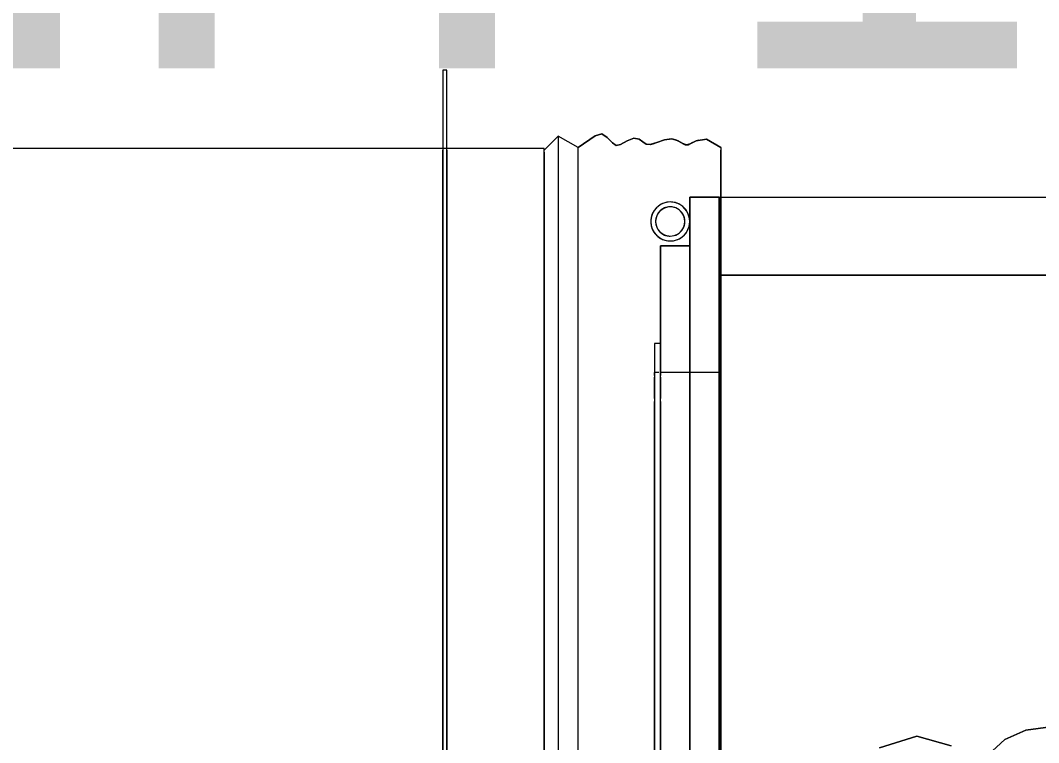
# Model space of a CAD drawing. Header units: millimetres. Extents: x -22227 to 20164, y 15335 to 61747.
# Drawn here: x 2485 to 3007, y 55112 to 55483 of the extents above; entities that cross this region are included whole.
import ezdxf

# ---------------------------------------------------------------- set-up
doc = ezdxf.new("R2010")
doc.units = ezdxf.units.MM
doc.layers.add('A-AREA-IDEN', color=7, linetype='Continuous', lineweight=9)
doc.layers.add('M-EQPM', color=7, linetype='Continuous', lineweight=5)
doc.layers.add('A-GLAZ', color=7, linetype='Continuous', lineweight=9, true_color=0x00007f)
doc.styles.add('Arial_3', font='arial.ttf', dxfattribs={"height": 221})

# ---------------------------------------------------------------- blocks, each defined once
blk = doc.blocks.new('Passbox - KT 500x500x400-1231699-MẶT BẰNG BỐ TRÍ THIẾT BỊ')
at = {"layer": 'A-GLAZ', "color": 9, "true_color": 0xaaaad4}
for p, q in [((-282.63, 230), (300, 230)), ((-135, 233), (190, 233)), ((250, 233), (190, 233)), ((250, 233), (247.96, 233)), ((250, 230), (250, 233)), ((300, 215), (300, 230)), ((-325, 215), (325, 215)), ((325, 200), (325, 215)), ((325, 200), (-325, 200)), ((-325, 200), (325, 200)), ((325, 200), (325, 25)), ((48.67, 98.51), (42.65, 117.79)), ((43.61, 80.91), (48.67, 98.51)), ((46.88, 53.52), (39, 62)), ((51.75, 42.69), (46.88, 53.52)), ((53.38, 30.08), (51.75, 42.69))]:
    blk.add_line(p, q, dxfattribs=at)
at = {"layer": 'A-GLAZ', "color": 254, "true_color": 0xe0e0ef}
for p, q in [((190, 233), (-135, 233)), ((-135, 233), (190, 233)), ((-135, 230), (190, 230)), ((190, 230), (-135, 230)), ((201.65, 233), (190, 233)), ((190, 233), (212.5, 233)), ((220.15, 230), (190, 230)), ((190, 230), (212.5, 230)), ((212.5, 233), (201.65, 233)), ((220.15, 233), (212.5, 233)), ((212.5, 233), (220.15, 233)), ((212.5, 230), (220.15, 230)), ((228.97, 233), (221.82, 233)), ((221.82, 233), (232.68, 233)), ((228.97, 230), (221.82, 230)), ((221.82, 230), (232.68, 230)), ((232.68, 233), (228.97, 233)), ((232.68, 230), (228.97, 230)), ((232.43, 233), (229.23, 233)), ((235, 233), (233.47, 233)), ((233.47, 233), (235, 233)), ((235, 230), (233.47, 230)), ((233.47, 230), (235, 230)), ((247.96, 230), (235, 230)), ((235.32, 230), (247.96, 230)), ((-135, 215), (190, 215)), ((190, 215), (-135, 215)), ((201.65, 215), (190, 215)), ((190, 215), (235, 215)), ((212.5, 215), (201.65, 215)), ((221.82, 215), (212.5, 215)), ((228.97, 215), (221.82, 215)), ((233.47, 215), (228.97, 215)), ((235, 215), (233.47, 215)), ((235, 215), (300, 215)), ((300, 215), (235, 215)), ((285, 200), (-285, 200)), ((190, 200), (-135, 200)), ((-135, 200), (190, 200)), ((190, 200), (201.65, 200)), ((235, 200), (190, 200)), ((201.65, 200), (212.5, 200)), ((212.5, 200), (235, 200)), ((285, 200), (235, 200)), ((285, 200), (325, 200)), ((285, 200), (325, 200))]:
    blk.add_line(p, q, dxfattribs=at)
at = {"layer": 'A-GLAZ', "color": 254, "true_color": 0xcccce5}
for p, q in [((-135, 233), (190, 233)), ((190, 233), (-135, 233)), ((190, 230), (-135, 230)), ((201.65, 233), (190, 233)), ((190, 233), (220.15, 233)), ((190, 230), (250, 230)), ((220.15, 233), (201.65, 233)), ((232.68, 233), (221.82, 233)), ((221.82, 233), (228.97, 233)), ((228.97, 233), (232.68, 233)), ((235, 233), (233.47, 233)), ((233.47, 233), (235, 233)), ((235, 230.81), (235, 233)), ((235, 200), (235, 230)), ((247.96, 233), (235.32, 233)), ((247.96, 230), (250, 230)), ((300, 230), (247.96, 230)), ((300, 230), (300, 215)), ((300, 215), (-282.63, 215)), ((325, 215), (300, 215)), ((325, 215), (325, 200)), ((285, 200), (285, 25)), ((285, 25), (285, 200)), ((325, 200), (325, 25)), ((42.65, 117.79), (48.67, 98.51)), ((48.67, 98.51), (43.61, 80.91)), ((39, 62), (46.88, 53.52)), ((46.88, 53.52), (51.75, 42.69)), ((51.75, 42.69), (53.38, 30.08))]:
    blk.add_line(p, q, dxfattribs=at)
at = {"layer": 'A-GLAZ', "color": 7, "true_color": 0xececf5}
for p, q in [((190, 233), (-135, 233)), ((190, 230), (-135, 230)), ((-135, 230), (190, 230)), ((205.53, 233), (190, 233)), ((200.61, 230), (190, 230)), ((190, 230), (200.61, 230)), ((211.57, 230), (201.65, 230)), ((201.65, 230), (211.57, 230)), ((220, 233), (205.53, 233)), ((220.15, 230), (212.5, 230)), ((212.5, 230), (220.15, 230)), ((228.42, 230), (221.82, 230)), ((221.82, 230), (228.42, 230)), ((229.23, 233), (221.97, 233)), ((232.68, 230), (228.97, 230)), ((228.97, 230), (232.68, 230)), ((235, 230), (233.47, 230)), ((233.47, 230), (235, 230)), ((190, 215), (-135, 215)), ((-135, 215), (190, 215)), ((201.65, 215), (190, 215)), ((190, 215), (201.65, 215)), ((228.97, 215), (201.65, 215)), ((201.65, 215), (228.97, 215)), ((233.47, 215), (228.97, 215)), ((228.97, 215), (233.47, 215)), ((-135, 200), (190, 200)), ((190, 200), (-135, 200)), ((190, 200), (235, 200)), ((221.82, 200), (190, 200)), ((233.47, 200), (221.82, 200)), ((235, 200), (233.47, 200)), ((235, 200), (285, 200)), ((235, 200), (285, 200))]:
    blk.add_line(p, q, dxfattribs=at)
at = {"layer": 'A-GLAZ', "color": 7, "true_color": 0xf7f7fb}
for p, q in [((-135, 230), (190, 230)), ((200.59, 230), (-135, 230)), ((190, 230), (200.65, 230)), ((211.51, 230), (201.65, 230)), ((201.71, 230), (211.7, 230)), ((220, 230), (212.5, 230)), ((212.7, 230), (220, 230)), ((228.32, 230), (221.82, 230)), ((221.97, 230), (228.6, 230)), ((-178.47, 215), (233.47, 215)), ((233.47, 215), (-178.47, 215)), ((-178.47, 200), (233.47, 200)), ((-178.47, 200), (233.47, 200))]:
    blk.add_line(p, q, dxfattribs=at)
at = {"layer": 'A-GLAZ', "color": 7, "true_color": 0xf3f3f9}
for p, q in [((232.43, 230), (228.97, 230)), ((229.23, 230), (232.43, 230)), ((235, 215), (233.47, 215)), ((233.47, 215), (235, 215)), ((233.47, 200), (-178.47, 200))]:
    blk.add_line(p, q, dxfattribs=at)
at = {"layer": 'A-GLAZ', "color": 9, "true_color": 0xaaaad4}
for radius, start, end in [(10, 0, 180), (10, 0, 150), (10, 0, 150), (10, 0, 150), (7.5, 0, 180), (10, 165, 180), (10, 165, 180), (10, 165, 180), (10, 180, 360), (10, 180, 330), (10, 180, 330), (10, 180, 330), (7.5, 180, 360), (10, 345, 360), (10, 345, 360), (10, 345, 360)]:
    blk.add_arc((312.5, 225), radius, start, end, dxfattribs=at)
at = {"layer": 'A-GLAZ', "color": 254, "true_color": 0xcccce5}
for radius, start, end in [(10, 150, 165), (10, 150, 165), (7.5, 90, 120), (7.5, 90, 120), (7.5, 165, 180), (7.5, 165, 180), (7.5, 180, 210), (7.5, 180, 210), (7.5, 0, 15), (7.5, 0, 15), (7.5, 345, 360), (7.5, 345, 360), (7.5, 225, 315), (7.5, 225, 315), (10, 330, 345), (10, 330, 345)]:
    blk.add_arc((312.5, 225), radius, start, end, dxfattribs=at)
at = {"layer": 'A-GLAZ', "color": 254, "true_color": 0xe0e0ef}
for radius, start, end in [(10, 150, 165), (7.5, 135, 165), (7.5, 135, 150), (7.5, 90, 120), (7.5, 60, 90), (7.5, 75, 90), (7.5, 15, 75), (7.5, 45, 60), (7.5, 30, 45), (7.5, 165, 180), (7.5, 180, 210), (7.5, 150, 165), (7.5, 15, 30), (7.5, 0, 15), (7.5, 345, 360), (7.5, 210, 225), (7.5, 210, 225), (7.5, 225, 255), (7.5, 255, 315), (7.5, 315, 345), (7.5, 315, 330), (7.5, 330, 345), (10, 330, 345)]:
    blk.add_arc((312.5, 225), radius, start, end, dxfattribs=at)
at = {"layer": 'A-GLAZ', "color": 7, "true_color": 0xf3f3f9}
for start, end in [(135, 165), (75, 90), (60, 75), (45, 60), (30, 45), (15, 30), (210, 225), (315, 345)]:
    blk.add_arc((312.5, 225), 7.5, start, end, dxfattribs=at)
at = {"layer": 'A-GLAZ', "color": 7, "true_color": 0xececf5}
blk.add_arc((312.5, 225), 7.5, 120, 135, dxfattribs=at)
blk.add_arc((312.5, 225), 7.5, 120, 135, dxfattribs=at)
at = {"layer": 'A-GLAZ', "color": 7, "true_color": 0xfafafc}
blk.add_arc((312.5, 225), 7.5, 120, 135, dxfattribs=at)
blk = doc.blocks.new('AK-SGS-M3-A_rvt-1-MẶT BẰNG BỐ TRÍ THIẾT BỊ')
at = {"layer": 'A-GLAZ', "color": 9, "lineweight": 9, "true_color": 0xaaaad4, "rotation": 89.99999999999993}
blk.add_blockref('Passbox - KT 500x500x400-1231699-MẶT BẰNG BỐ TRÍ THIẾT BỊ', (3042.8, 55066.94), dxfattribs=at)
blk = doc.blocks.new('03_DSC_Fan _axial_ - 760-1827556-MẶT BẰNG BỐ TRÍ THIẾT BỊ')
at = {"layer": 'M-EQPM', "color": 34, "true_color": 0x994c00}
for p, q in [((650, 340), (648, 340)), ((648, 340), (648, -340)), ((648, 340), (648, -340)), ((650, -340), (650, 340)), ((650, -340), (650, 340)), ((707.21, 306.21), (700, 299)), ((717.36, 300.41), (707.21, 306.21)), ((707.21, 306.21), (707.21, -306.21)), ((707.21, 306.21), (707.21, -306.21)), ((700, 300), (0, 300)), ((648, -299), (648, 299)), ((648, -299), (648, 299)), ((650, 299), (650, -299)), ((650, 299), (650, -299)), ((700, -300), (700, 300)), ((700, -300), (700, 300)), ((700, -299), (700, 299)), ((700, -299), (700, 299)), ((700, 298), (700, -298)), ((700, 298), (700, -298)), ((717.36, -300.41), (717.36, 300.41)), ((717.36, -300.41), (717.36, 300.41)), ((790.59, 300.41), (790.59, -300.41)), ((790.59, 300.41), (790.59, -300.41)), ((790.59, -299), (790.59, 299)), ((790.59, -299), (790.59, 299))]:
    blk.add_line(p, q, dxfattribs=at)
at = {"layer": 'M-EQPM', "color": 34, "true_color": 0x994c00, "flags": 128}
for points in [[(717.36, 300.41), (726.06, 306.39), (729.55, 307.49), (732.28, 305.52), (734.99, 302.87), (736.85, 301.54), (739.04, 301.93), (742.45, 303.79), (745.97, 305.15), (748.62, 304.66), (750.55, 303.31), (752.23, 302.18), (754.4, 301.93), (757.67, 302.96), (761.6, 304.37), (765.43, 304.88), (768.63, 303.87), (771.13, 302.4), (772.99, 301.74), (774.86, 302.37), (777.96, 303.89), (783.19, 304.71), (790.59, 300.41)], [(790.59, 300.41), (783.19, 304.71), (777.96, 303.89), (774.86, 302.37), (772.99, 301.74), (771.13, 302.4), (768.63, 303.87), (765.43, 304.88), (761.6, 304.37), (757.67, 302.96), (754.4, 301.93), (752.23, 302.18), (750.55, 303.31), (748.62, 304.66), (745.97, 305.15), (742.45, 303.79), (739.04, 301.93), (736.85, 301.54), (734.99, 302.87), (732.28, 305.52), (729.55, 307.49), (726.06, 306.39), (717.36, 300.41)], [(754.42, 301.94), (755.89, 302.31), (760.9, 304.16), (764.11, 304.89), (765.98, 304.81), (767.63, 304.33), (771.16, 302.39), (772.27, 301.85), (772.79, 301.75), (773.25, 301.76), (773.72, 301.87), (775.93, 302.92), (778.18, 303.99), (779.17, 304.35)]]:
    blk.add_lwpolyline(points, dxfattribs=at)
blk = doc.blocks.new('03_DSC_Fan _axial_ - 760-V172-MẶT BẰNG BỐ TRÍ THIẾT BỊ')
at = {"layer": 'M-EQPM', "color": 34, "true_color": 0x994c00}
for p, q in [((650, 340), (648, 340)), ((648, 340), (648, -340)), ((648, 340), (648, -340)), ((650, 340), (648, 340)), ((648, 340), (648, -340)), ((648, 340), (648, -340)), ((650, -340), (650, 340)), ((650, -340), (650, 340)), ((650, -340), (650, 340)), ((650, -340), (650, 340)), ((707.21, 306.21), (700, 299)), ((707.21, 306.21), (700, 299)), ((717.36, 300.41), (707.21, 306.21)), ((707.21, 306.21), (707.21, -306.21)), ((707.21, 306.21), (707.21, -306.21)), ((717.36, 300.41), (707.21, 306.21)), ((707.21, 306.21), (707.21, -306.21)), ((707.21, 306.21), (707.21, -306.21)), ((700, 300), (0, 300)), ((700, 300), (0, 300)), ((648, -299), (648, 299)), ((648, -299), (648, 299)), ((648, -299), (648, 299)), ((648, -299), (648, 299)), ((650, 299), (650, -299)), ((650, 299), (650, -299)), ((650, 299), (650, -299)), ((650, 299), (650, -299)), ((700, -300), (700, 300)), ((700, -300), (700, 300)), ((700, -300), (700, 300)), ((700, -300), (700, 300)), ((700, -299), (700, 299)), ((700, -299), (700, 299)), ((700, -299), (700, 299)), ((700, -299), (700, 299)), ((700, 298), (700, -298)), ((700, 298), (700, -298)), ((700, 298), (700, -298)), ((700, 298), (700, -298)), ((717.36, -300.41), (717.36, 300.41)), ((717.36, -300.41), (717.36, 300.41)), ((717.36, -300.41), (717.36, 300.41)), ((717.36, -300.41), (717.36, 300.41)), ((790.59, 300.41), (790.59, -300.41)), ((790.59, 300.41), (790.59, -300.41)), ((790.59, 300.41), (790.59, -300.41)), ((790.59, 300.41), (790.59, -300.41)), ((790.59, -299), (790.59, 299)), ((790.59, -299), (790.59, 299)), ((790.59, -299), (790.59, 299)), ((790.59, -299), (790.59, 299))]:
    blk.add_line(p, q, dxfattribs=at)
at = {"layer": 'M-EQPM', "color": 34, "true_color": 0x994c00, "flags": 128}
for points in [[(717.36, 300.41), (726.06, 306.39), (729.55, 307.49), (732.28, 305.52), (734.99, 302.87), (736.85, 301.54), (739.04, 301.93), (742.45, 303.79), (745.97, 305.15), (748.62, 304.66), (750.55, 303.31), (752.23, 302.18), (754.4, 301.93), (757.67, 302.96), (761.6, 304.37), (765.43, 304.88), (768.63, 303.87), (771.13, 302.4), (772.99, 301.74), (774.86, 302.37), (777.96, 303.89), (783.19, 304.71), (790.59, 300.41)], [(790.59, 300.41), (783.19, 304.71), (777.96, 303.89), (774.86, 302.37), (772.99, 301.74), (771.13, 302.4), (768.63, 303.87), (765.43, 304.88), (761.6, 304.37), (757.67, 302.96), (754.4, 301.93), (752.23, 302.18), (750.55, 303.31), (748.62, 304.66), (745.97, 305.15), (742.45, 303.79), (739.04, 301.93), (736.85, 301.54), (734.99, 302.87), (732.28, 305.52), (729.55, 307.49), (726.06, 306.39), (717.36, 300.41)], [(717.36, 300.41), (726.06, 306.39), (729.55, 307.49), (732.28, 305.52), (734.99, 302.87), (736.85, 301.54), (739.04, 301.93), (742.45, 303.79), (745.97, 305.15), (748.62, 304.66), (750.55, 303.31), (752.23, 302.18), (754.4, 301.93), (757.67, 302.96), (761.6, 304.37), (765.43, 304.88), (768.63, 303.87), (771.13, 302.4), (772.99, 301.74), (774.86, 302.37), (777.96, 303.89), (783.19, 304.71), (790.59, 300.41)], [(790.59, 300.41), (783.19, 304.71), (777.96, 303.89), (774.86, 302.37), (772.99, 301.74), (771.13, 302.4), (768.63, 303.87), (765.43, 304.88), (761.6, 304.37), (757.67, 302.96), (754.4, 301.93), (752.23, 302.18), (750.55, 303.31), (748.62, 304.66), (745.97, 305.15), (742.45, 303.79), (739.04, 301.93), (736.85, 301.54), (734.99, 302.87), (732.28, 305.52), (729.55, 307.49), (726.06, 306.39), (717.36, 300.41)], [(754.42, 301.94), (755.89, 302.31), (760.9, 304.16), (764.11, 304.89), (765.98, 304.81), (767.63, 304.33), (771.16, 302.39), (772.27, 301.85), (772.79, 301.75), (773.25, 301.76), (773.72, 301.87), (775.93, 302.92), (778.18, 303.99), (779.17, 304.35)], [(754.42, 301.94), (755.89, 302.31), (760.9, 304.16), (764.11, 304.89), (765.98, 304.81), (767.63, 304.33), (771.16, 302.39), (772.27, 301.85), (772.79, 301.75), (773.25, 301.76), (773.72, 301.87), (775.93, 302.92), (778.18, 303.99), (779.17, 304.35)]]:
    blk.add_lwpolyline(points, dxfattribs=at)
blk = doc.blocks.new('03_DSC_Fan _axial_ - 760-V177-MẶT BẰNG BỐ TRÍ THIẾT BỊ')
at = {"layer": 'M-EQPM', "color": 34, "true_color": 0x994c00}
for p, q in [((650, 340), (648, 340)), ((648, 340), (648, -340)), ((648, 340), (648, -340)), ((650, 340), (648, 340)), ((648, 340), (648, -340)), ((648, 340), (648, -340)), ((650, -340), (650, 340)), ((650, -340), (650, 340)), ((650, -340), (650, 340)), ((650, -340), (650, 340)), ((707.21, 306.21), (700, 299)), ((707.21, 306.21), (700, 299)), ((717.36, 300.41), (707.21, 306.21)), ((707.21, 306.21), (707.21, -306.21)), ((707.21, 306.21), (707.21, -306.21)), ((717.36, 300.41), (707.21, 306.21)), ((707.21, 306.21), (707.21, -306.21)), ((707.21, 306.21), (707.21, -306.21)), ((700, 300), (0, 300)), ((700, 300), (0, 300)), ((648, -299), (648, 299)), ((648, -299), (648, 299)), ((648, -299), (648, 299)), ((648, -299), (648, 299)), ((650, 299), (650, -299)), ((650, 299), (650, -299)), ((650, 299), (650, -299)), ((650, 299), (650, -299)), ((700, -300), (700, 300)), ((700, -300), (700, 300)), ((700, -300), (700, 300)), ((700, -300), (700, 300)), ((700, -299), (700, 299)), ((700, -299), (700, 299)), ((700, -299), (700, 299)), ((700, -299), (700, 299)), ((700, 298), (700, -298)), ((700, 298), (700, -298)), ((700, 298), (700, -298)), ((700, 298), (700, -298)), ((717.36, -300.41), (717.36, 300.41)), ((717.36, -300.41), (717.36, 300.41)), ((717.36, -300.41), (717.36, 300.41)), ((717.36, -300.41), (717.36, 300.41)), ((790.59, 300.41), (790.59, -300.41)), ((790.59, 300.41), (790.59, -300.41)), ((790.59, 300.41), (790.59, -300.41)), ((790.59, 300.41), (790.59, -300.41)), ((790.59, -299), (790.59, 299)), ((790.59, -299), (790.59, 299)), ((790.59, -299), (790.59, 299)), ((790.59, -299), (790.59, 299))]:
    blk.add_line(p, q, dxfattribs=at)
at = {"layer": 'M-EQPM', "color": 34, "true_color": 0x994c00, "flags": 128}
for points in [[(717.36, 300.41), (726.06, 306.39), (729.55, 307.49), (732.28, 305.52), (734.99, 302.87), (736.85, 301.54), (739.04, 301.93), (742.45, 303.79), (745.97, 305.15), (748.62, 304.66), (750.55, 303.31), (752.23, 302.18), (754.4, 301.93), (757.67, 302.96), (761.6, 304.37), (765.43, 304.88), (768.63, 303.87), (771.13, 302.4), (772.99, 301.74), (774.86, 302.37), (777.96, 303.89), (783.19, 304.71), (790.59, 300.41)], [(790.59, 300.41), (783.19, 304.71), (777.96, 303.89), (774.86, 302.37), (772.99, 301.74), (771.13, 302.4), (768.63, 303.87), (765.43, 304.88), (761.6, 304.37), (757.67, 302.96), (754.4, 301.93), (752.23, 302.18), (750.55, 303.31), (748.62, 304.66), (745.97, 305.15), (742.45, 303.79), (739.04, 301.93), (736.85, 301.54), (734.99, 302.87), (732.28, 305.52), (729.55, 307.49), (726.06, 306.39), (717.36, 300.41)], [(717.36, 300.41), (726.06, 306.39), (729.55, 307.49), (732.28, 305.52), (734.99, 302.87), (736.85, 301.54), (739.04, 301.93), (742.45, 303.79), (745.97, 305.15), (748.62, 304.66), (750.55, 303.31), (752.23, 302.18), (754.4, 301.93), (757.67, 302.96), (761.6, 304.37), (765.43, 304.88), (768.63, 303.87), (771.13, 302.4), (772.99, 301.74), (774.86, 302.37), (777.96, 303.89), (783.19, 304.71), (790.59, 300.41)], [(790.59, 300.41), (783.19, 304.71), (777.96, 303.89), (774.86, 302.37), (772.99, 301.74), (771.13, 302.4), (768.63, 303.87), (765.43, 304.88), (761.6, 304.37), (757.67, 302.96), (754.4, 301.93), (752.23, 302.18), (750.55, 303.31), (748.62, 304.66), (745.97, 305.15), (742.45, 303.79), (739.04, 301.93), (736.85, 301.54), (734.99, 302.87), (732.28, 305.52), (729.55, 307.49), (726.06, 306.39), (717.36, 300.41)], [(754.42, 301.94), (755.89, 302.31), (760.9, 304.16), (764.11, 304.89), (765.98, 304.81), (767.63, 304.33), (771.16, 302.39), (772.27, 301.85), (772.79, 301.75), (773.25, 301.76), (773.72, 301.87), (775.93, 302.92), (778.18, 303.99), (779.17, 304.35)], [(754.42, 301.94), (755.89, 302.31), (760.9, 304.16), (764.11, 304.89), (765.98, 304.81), (767.63, 304.33), (771.16, 302.39), (772.27, 301.85), (772.79, 301.75), (773.25, 301.76), (773.72, 301.87), (775.93, 302.92), (778.18, 303.99), (779.17, 304.35)]]:
    blk.add_lwpolyline(points, dxfattribs=at)
blk = doc.blocks.new('AK-SGS-M3-Hrvt_rvt-1-MẶT BẰNG BỐ TRÍ THIẾT BỊ')
at = {"layer": 'M-EQPM', "lineweight": 9}
for name in ['03_DSC_Fan _axial_ - 760-1827556-MẶT BẰNG BỐ TRÍ THIẾT BỊ', '03_DSC_Fan _axial_ - 760-V172-MẶT BẰNG BỐ TRÍ THIẾT BỊ', '03_DSC_Fan _axial_ - 760-V177-MẶT BẰNG BỐ TRÍ THIẾT BỊ']:
    blk.add_blockref(name, (2053.19, 55116.94), dxfattribs=at)

msp = doc.modelspace()

# ---------------------------------------------------------------- block references
at = {"lineweight": 5}
for name in ['AK-SGS-M3-Hrvt_rvt-1-MẶT BẰNG BỐ TRÍ THIẾT BỊ', 'AK-SGS-M3-A_rvt-1-MẶT BẰNG BỐ TRÍ THIẾT BỊ']:
    msp.add_blockref(name, (0, 0), dxfattribs=at)

# ---------------------------------------------------------------- texts
at = {"layer": 'A-AREA-IDEN', "color": 253, "true_color": 0xaaaaaa, "insert": (1389.54, 55454.81), "char_height": 221, "width": 3204.5, "attachment_point": 8, "line_spacing_factor": 0.936439, "style": 'Arial_3'}
msp.add_mtext('\\pxqc,t9.76923,19.53846,29.30769,39.07692,48.84615,58.61538,68.38462,78.15385,87.92308,97.69231,107.46154,117.23077,127,136.76923,146.53846,156.30769,166.07692,175.84615,185.61538,195.38462,205.15385,214.92308,224.69231,234.46154,244.23077,254,263.76923,273.53846,283.30769,293.07692,302.84615,312.61538;{P.NUÔI CẤY VI SINH 1}', dxfattribs=at)

doc.saveas('drawing.dxf')
